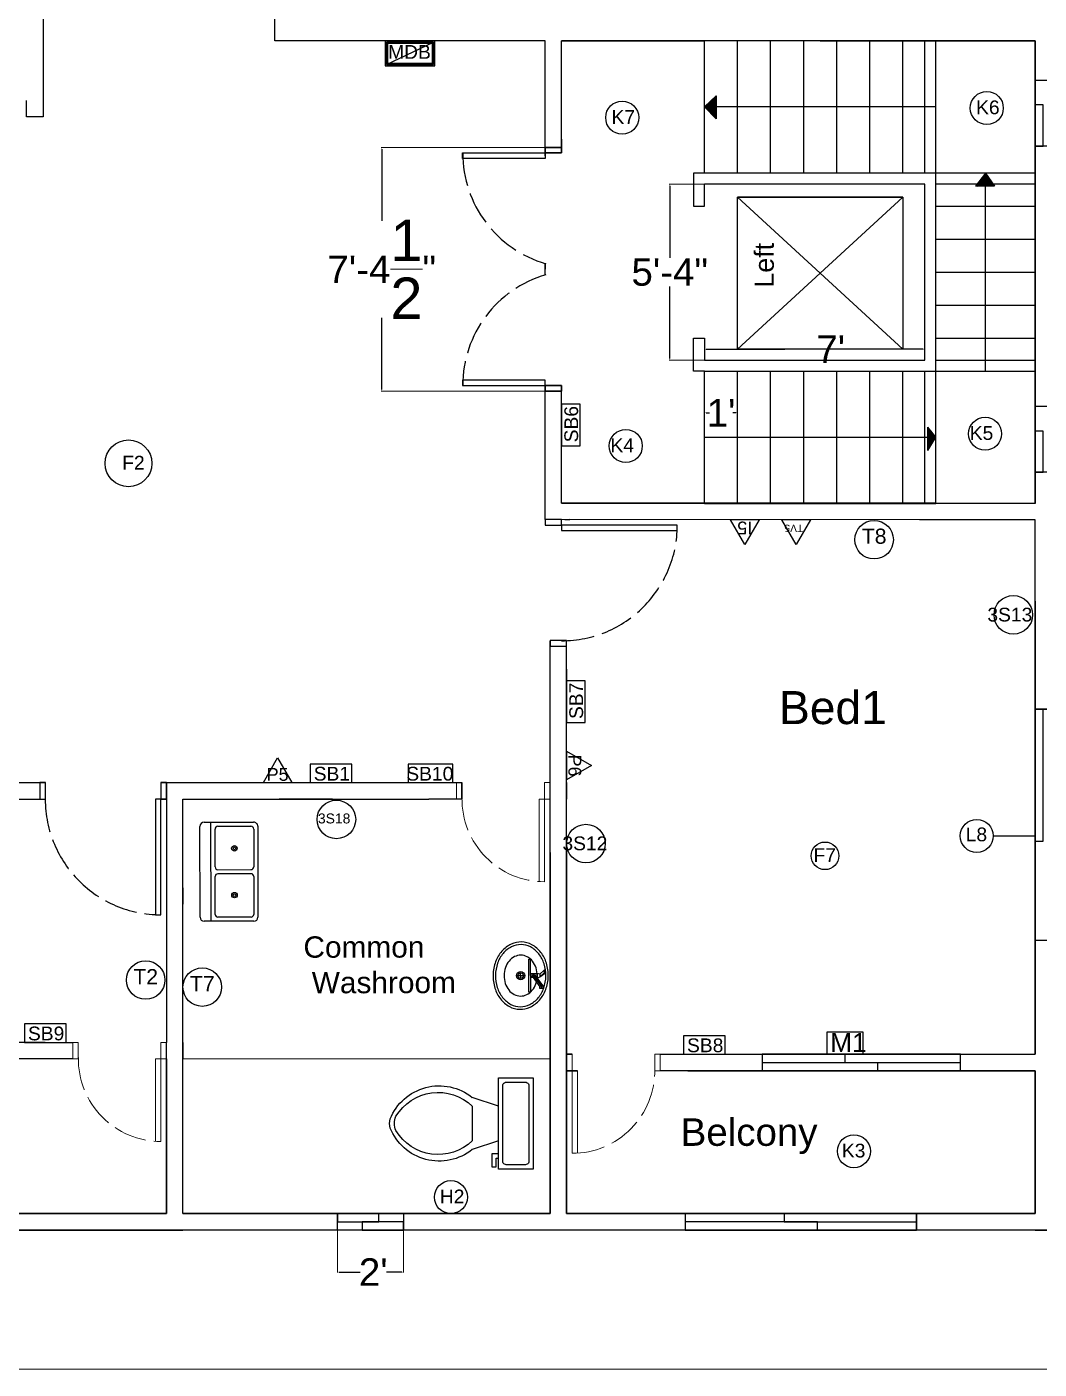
# Model space of a CAD drawing. Header units: inches. Extents: x 1396 to 31789, y 4626 to 27828.
# Drawn here: x 24435.6 to 24803.2, y 27038.4 to 27526 of the extents above; entities that cross this region are included whole.
import ezdxf
from ezdxf.enums import TextEntityAlignment as Align

# ---------------------------------------------------------------- set-up
doc = ezdxf.new("R2010")
doc.units = ezdxf.units.IN
doc.header["$MEASUREMENT"] = 0
doc.linetypes.add('ACAD_ISO02W100', pattern=[15, 12, -3])
doc.layers.add('bath', color=4, linetype='Continuous')
doc.layers.add('block cover', color=7, linetype='Continuous', lineweight=30)
doc.layers.add('text', color=6, linetype='Continuous', lineweight=9)
doc.styles.add('Arial', font='arial.ttf')
doc.styles.get("Standard").update_dxf_attribs({"font": 'arial.ttf'})
doc.dimstyles.new('civil layout', dxfattribs={"dimtxt": 10, "dimasz": 0.625, "dimexe": 0.18, "dimexo": 0.0625, "dimgap": 0.09, "dimtad": 0, "dimtih": 1, "dimtoh": 1, "dimdec": 1, "dimzin": 0, "dimdsep": 46, "dimlunit": 4, "dimtxsty": 'Standard', "dimcen": 0.09, "dimclrd": 256, "dimclre": 256, "dimclrt": 256, "dimadec": 0, "dimazin": 0, "dimtfac": 1.5, "dimtdec": 1, "dimtofl": 0, "dimtmove": 0, "dimatfit": 0, "dimfxl": 1, "dimtolj": 1, "dimtzin": 0, "dimlwe": -1, "dimarcsym": 0})
pattern_1 = [(135, (24816.12483, 27121.89342), (-0.088388348, -0.088388348), [])]

# ---------------------------------------------------------------- blocks, each defined once
blk = doc.blocks.new('*D148')
at = {"layer": 'Defpoints', "color": 0, "transparency": 16777216}
for p in [(24681.72, 27400.89), (24693.72, 27400.89), (24693.72, 27385.82)]:
    blk.add_point(p, dxfattribs=at)
at = {"layer": 'text', "transparency": 16777216}
for p, q in [((24681.72, 27400.83), (24681.72, 27385.64)), ((24693.72, 27400.83), (24693.72, 27385.64))]:
    blk.add_line(p, q, dxfattribs=at)
at = {"layer": 'text', "lineweight": -2, "transparency": 16777216}
for p, q in [((24682.34, 27385.82), (24683.5, 27385.82)), ((24693.09, 27385.82), (24691.94, 27385.82))]:
    blk.add_line(p, q, dxfattribs=at)
at = {"layer": 'text', "transparency": 16777216}
for points in [[(24682.34, 27385.93), (24682.34, 27385.72), (24681.72, 27385.82)], [(24693.09, 27385.93), (24693.09, 27385.72), (24693.72, 27385.82)]]:
    blk.add_solid(points, dxfattribs=at)
at = {"layer": 'text', "transparency": 16777216, "insert": (24687.72, 27385.82), "char_height": 10, "attachment_point": 5}
blk.add_mtext("\\A1;1'", dxfattribs=at)
blk = doc.blocks.new('*D149')
at = {"layer": 'Defpoints', "color": 0, "transparency": 16777216}
for p in [(24669.09, 27468.89), (24681.72, 27468.89), (24681.72, 27404.89)]:
    blk.add_point(p, dxfattribs=at)
at = {"layer": 'text', "transparency": 16777216}
for p, q in [((24681.65, 27468.89), (24668.91, 27468.89)), ((24681.65, 27404.89), (24668.91, 27404.89))]:
    blk.add_line(p, q, dxfattribs=at)
at = {"layer": 'text', "lineweight": -2, "transparency": 16777216}
for p, q in [((24669.09, 27468.27), (24669.09, 27442.07)), ((24669.09, 27405.52), (24669.09, 27431.72))]:
    blk.add_line(p, q, dxfattribs=at)
at = {"layer": 'text', "transparency": 16777216}
for points in [[(24668.98, 27468.27), (24669.19, 27468.27), (24669.09, 27468.89)], [(24668.98, 27405.52), (24669.19, 27405.52), (24669.09, 27404.89)]]:
    blk.add_solid(points, dxfattribs=at)
at = {"layer": 'text', "transparency": 16777216, "insert": (24669.09, 27436.89), "char_height": 10, "attachment_point": 5}
blk.add_mtext('\\A1;5\'-4"', dxfattribs=at)
blk = doc.blocks.new('*D150')
at = {"layer": 'Defpoints', "color": 0, "transparency": 16777216}
for p in [(24681.72, 27408.89), (24681.72, 27404.89), (24761.72, 27404.89)]:
    blk.add_point(p, dxfattribs=at)
at = {"layer": 'text', "transparency": 16777216}
for p, q in [((24681.72, 27404.95), (24681.72, 27409.07)), ((24761.72, 27404.95), (24761.72, 27409.07))]:
    blk.add_line(p, q, dxfattribs=at)
at = {"layer": 'text', "lineweight": -2, "transparency": 16777216}
for p, q in [((24682.34, 27408.89), (24710.91, 27408.89)), ((24761.09, 27408.89), (24732.52, 27408.89))]:
    blk.add_line(p, q, dxfattribs=at)
at = {"layer": 'text', "transparency": 16777216}
for points in [[(24682.34, 27408.99), (24682.34, 27408.79), (24681.72, 27408.89)], [(24761.09, 27408.99), (24761.09, 27408.79), (24761.72, 27408.89)]]:
    blk.add_solid(points, dxfattribs=at)
at = {"layer": 'text', "transparency": 16777216, "insert": (24721.72, 27408.89), "char_height": 10, "attachment_point": 5}
blk.add_mtext("\\A1;   7'", dxfattribs=at)
blk = doc.blocks.new('*D153')
at = {"layer": 'Defpoints', "color": 0, "transparency": 16777216}
for p in [(24548.42, 27088.89), (24572.42, 27088.89), (24572.42, 27073.66)]:
    blk.add_point(p, dxfattribs=at)
at = {"layer": 'text', "transparency": 16777216}
for p, q in [((24548.42, 27088.83), (24548.42, 27073.48)), ((24572.42, 27088.83), (24572.42, 27073.48))]:
    blk.add_line(p, q, dxfattribs=at)
at = {"layer": 'text', "lineweight": -2, "transparency": 16777216}
for p, q in [((24549.05, 27073.66), (24556.65, 27073.66)), ((24571.8, 27073.66), (24566.2, 27073.66))]:
    blk.add_line(p, q, dxfattribs=at)
at = {"layer": 'text', "transparency": 16777216}
for points in [[(24549.05, 27073.77), (24549.05, 27073.56), (24548.42, 27073.66)], [(24571.8, 27073.77), (24571.8, 27073.56), (24572.42, 27073.66)]]:
    blk.add_solid(points, dxfattribs=at)
at = {"layer": 'text', "transparency": 16777216, "insert": (24561.42, 27073.66), "char_height": 10, "attachment_point": 5}
blk.add_mtext("\\A1;2'", dxfattribs=at)
blk = doc.blocks.new('Toilet - top')
for p, q in [((9.5, -6), (9.5, -2)), ((-10, -8.5), (-8, -8.5)), ((-10, -9.5), (-10, -8.5)), ((-8, -8.5), (-8, -8)), ((-7, -8), (-7, -9.5)), ((-4, -8), (-6, -14)), ((4, -8), (6, -14)), ((-7, -9.5), (-10, -9.5)), ((4, -14), (-4, -14))]:
    blk.add_line(p, q)
blk.add_lwpolyline([(10.5, -8), (10.5, 0), (-10.5, 0), (-10.5, -8)], close=True)
for points in [[(-9.5, -2), (-9.5, -6)], [(8.5, -1), (-8.5, -1)], [(-8.5, -7), (8.5, -7)]]:
    blk.add_lwpolyline(points)
for centre, radius, start, end in [((-8.62, -1.88), 0.884, 81.8699, 188.1301), ((8.62, -1.88), 0.884, 351.8699, 98.1301), ((-8.62, -6.12), 0.884, 171.8699, 278.1301), ((8.62, -6.12), 0.884, 261.8699, 8.1301), ((3.52, -21.58), 12.17, 141.4691, 247.9714), ((4.2, -21.82), 11.33, 136.3677, 238.9468), ((-3.52, -21.58), 12.17, 292.0284, 38.5307), ((-4.2, -21.82), 11.33, 301.053, 43.6321), ((0, -27.88), 4, 245.7318, 294.2682), ((0, -29), 4, 254.8605, 285.1395)]:
    blk.add_arc(centre, radius, start, end)
blk = doc.blocks.new('Sink-double - 36 in top')
for p, q in [((-18, -4), (18, -4)), ((-0.75, -18.5), (-0.75, -6.5)), ((0.75, -6.5), (0.75, -18.5))]:
    blk.add_line(p, q)
for points in [[(-16.5, 0), (16.5, 0)], [(-18, -19.5), (-18, -1.5)], [(18, -1.5), (18, -19.5)], [(-16.5, -18.5), (-16.5, -6.5)], [(-15.5, -5.5), (-1.75, -5.5)], [(1.75, -5.5), (15.5, -5.5)], [(16.5, -6.5), (16.5, -18.5)], [(-1.75, -19.5), (-15.5, -19.5)], [(15.5, -19.5), (1.75, -19.5)], [(16.5, -21), (-16.5, -21)]]:
    blk.add_lwpolyline(points)
for centre, radius in [((-8.5, -12.5), 1), ((-8.5, -12.5), 0.5), ((8.5, -12.5), 1), ((8.5, -12.5), 0.5)]:
    blk.add_circle(centre, radius)
for centre, radius, start, end in [((-16.5, -1.5), 1.5, 90, 180), ((16.5, -1.5), 1.5, 0, 90), ((-15.5, -6.5), 1, 90, 180), ((-1.75, -6.5), 1, 0, 90), ((1.75, -6.5), 1, 90, 180), ((15.5, -6.5), 1, 0, 90), ((-16.5, -19.5), 1.5, 180, 270), ((-15.5, -18.5), 1, 180, 270), ((-1.75, -18.5), 1, 270, 0), ((1.75, -18.5), 1, 180, 270), ((15.5, -18.5), 1, 270, 0), ((16.5, -19.5), 1.5, 270, 0)]:
    blk.add_arc(centre, radius, start, end)
blk = doc.blocks.new('*D162')
at = {"layer": 'Defpoints', "color": 0, "transparency": 16777216}
for p in [(24626.83, 27482.18), (24564.52, 27393.69), (24626.83, 27393.69)]:
    blk.add_point(p, dxfattribs=at)
at = {"layer": 'text', "transparency": 16777216}
for p, q in [((24626.77, 27482.18), (24564.34, 27482.18)), ((24626.77, 27393.69), (24564.34, 27393.69))]:
    blk.add_line(p, q, dxfattribs=at)
at = {"layer": 'text', "lineweight": -2, "transparency": 16777216}
for p, q in [((24564.52, 27481.56), (24564.52, 27455.59)), ((24564.52, 27394.31), (24564.52, 27420.28))]:
    blk.add_line(p, q, dxfattribs=at)
at = {"layer": 'text', "transparency": 16777216}
for points in [[(24564.41, 27481.56), (24564.62, 27481.56), (24564.52, 27482.18)], [(24564.41, 27394.31), (24564.62, 27394.31), (24564.52, 27393.69)]]:
    blk.add_solid(points, dxfattribs=at)
at = {"layer": 'text', "transparency": 16777216, "insert": (24564.52, 27437.93), "char_height": 10, "attachment_point": 5}
blk.add_mtext('\\A1;7\'-4{\\H1.5x;\\S1/2;}"', dxfattribs=at)
blk = doc.blocks.new('Sink - Oval top')
for p, q in [((-1, 0), (1, 0)), ((0, 1), (0, -1))]:
    blk.add_line(p, q)
at = {"linetype": 'Continuous'}
for points in [[(-12.23, 0.39, 0.117634), (-11.46, -3.36, 0.104469), (-8.88, -6.8, 0.090016), (-5.08, -9.07, 0.08192), (-0.32, -10.02, 0.08192), (4.49, -9.38, 0.090016), (8.42, -7.36, 0.104469), (11.22, -4.09, 0.117634), (12.23, -0.39, 0.117634), (11.46, 3.36, 0.104469), (8.88, 6.8, 0.090016), (5.08, 9.07, 0.08192), (0.32, 10.02, 0.08192), (-4.49, 9.38, 0.090016), (-8.42, 7.36, 0.104469), (-11.22, 4.09, 0.117634)], [(-11.29, 0.16, 0.118622), (-10.52, -3.25, 0.104678), (-8.07, -6.36, 0.089562), (-4.54, -8.37, 0.081185), (-0.13, -9.15, 0.081185), (4.3, -8.49, 0.089562), (7.89, -6.58, 0.104678), (10.42, -3.55, 0.118622), (11.29, -0.16, 0.118622), (10.52, 3.25, 0.104678), (8.07, 6.36, 0.089562), (4.54, 8.37, 0.081185), (0.13, 9.15, 0.081185), (-4.3, 8.49, 0.089562), (-7.89, 6.58, 0.104678), (-10.42, 3.55, 0.118622)], [(-7.42, 0.08, 0.118283), (-6.91, -2.17, 0.104607), (-5.29, -4.21, 0.089718), (-2.97, -5.53, 0.081436), (-0.07, -6.04, 0.081436), (2.84, -5.59, 0.089718), (5.2, -4.33, 0.104607), (6.86, -2.32, 0.118283), (7.42, -0.08, 0.118283), (6.91, 2.17, 0.104607), (5.29, 4.21, 0.089718), (2.97, 5.53, 0.081436), (0.07, 6.04, 0.081436), (-2.84, 5.59, 0.089718), (-5.2, 4.33, 0.104607), (-6.86, 2.32, 0.118283)]]:
    blk.add_lwpolyline(points, format="xyb", close=True, dxfattribs=at)
for radius in [1.5, 1]:
    blk.add_circle((0, 0), radius)
blk = doc.blocks.new('Faucet - single handle front')
for p, q in [((-2, 6), (-2, 5.5)), ((-1, 6), (-2, 6)), ((-0.5, 4), (-2, 5.5)), ((-2, 5.5), (-1, 5.5)), ((-1, 5.5), (-1, 6)), ((0.5, 4), (-1, 6)), ((-1, 5.5), (0.5, 4)), ((-0.25, 2), (3.75, 5)), ((3.75, 4.5), (3.75, 5)), ((3.75, 5), (4.75, 5)), ((4.75, 5), (4.75, 4.5)), ((-0.75, 3), (0.75, 3)), ((-0.75, 0.5), (-0.75, 3)), ((-0.75, 1), (0.75, 1)), ((-0.5, 4), (0.5, 4)), ((3.75, 4.5), (-0.25, 1.5)), ((-0.25, 1.5), (-0.25, 2)), ((0.75, 1.5), (-0.25, 1.5)), ((0.75, 1.5), (4.08742, 4.003)), ((0.75, 3), (0.75, 2.7386)), ((0.75, 1.5), (0.75, 0.5)), ((3.75, 4), (3.75, 4.5)), ((4.75, 4.5), (3.75, 4.5)), ((4.75, 4), (3.75, 4)), ((4.75, 4.5), (4.75, 4))]:
    blk.add_line(p, q)
blk.add_lwpolyline([(-6, 0), (-6, 0.5), (6, 0.5), (6, 0)], close=True)
for centre, start, end in [((1.25426, 3.0302), 151.0646, 180.8629), ((-1.25426, 3.0302), 359.1371, 28.93536)]:
    blk.add_arc(centre, 2.00448, start, end)

msp = doc.modelspace()

# ---------------------------------------------------------------- hatches: boundary and pattern name
h = msp.add_hatch()
h.set_pattern_fill('ANSI31', color=256, angle=90)
h.set_pattern_definition(pattern_1)
h.paths.add_polyline_path([(24681.72, 27496.89), (24685.88, 27492.57), (24685.88, 27496.89)])
h.paths.add_polyline_path([(24681.72, 27496.89), (24685.88, 27496.89), (24685.88, 27500.95)])
h = msp.add_hatch()
h.set_pattern_fill('ANSI31', color=256, angle=90)
h.set_pattern_definition(pattern_1)
h.paths.add_polyline_path([(24780.1, 27468.1), (24783.72, 27468.1), (24783.72, 27472.89)])
h.paths.add_polyline_path([(24783.72, 27472.89), (24783.72, 27468.1), (24786.99, 27468.1)])
h = msp.add_hatch()
h.set_pattern_fill('ANSI31', color=256, angle=90)
h.set_pattern_definition(pattern_1)
h.paths.add_polyline_path([(24762.81, 27380.63), (24762.81, 27376.9), (24765.72, 27376.9)])
h.paths.add_polyline_path([(24762.81, 27376.9), (24762.81, 27372.06), (24765.72, 27376.9)])

# ---------------------------------------------------------------- linework, layer by layer
for p, q in [((24623.83, 27479.18), (24623.83, 27520.89)), ((24629.82, 27480.18), (24629.82, 27520.89)), ((24629.82, 27520.89), (24681.72, 27520.89)), ((24681.72, 27472.89), (24681.72, 27520.89)), ((24801.72, 27520.89), (24681.72, 27520.89)), ((24693.72, 27472.89), (24693.72, 27520.89)), ((24705.72, 27472.89), (24705.72, 27520.89)), ((24717.72, 27472.89), (24717.72, 27520.89)), ((24729.72, 27472.89), (24729.72, 27520.89)), ((24741.72, 27472.89), (24741.72, 27520.89)), ((24753.72, 27472.89), (24753.72, 27520.89)), ((24761.72, 27472.89), (24761.72, 27520.89)), ((24765.72, 27352.89), (24765.72, 27520.89)), ((24801.72, 27352.89), (24801.72, 27520.89)), ((24681.72, 27496.89), (24685.88, 27500.95)), ((24765.72, 27496.89), (24681.72, 27496.89)), ((24681.72, 27496.89), (24685.88, 27492.57)), ((24685.88, 27500.95), (24685.88, 27492.57)), ((24681.72, 27472.89), (24677.72, 27472.89)), ((24677.72, 27472.89), (24677.72, 27460.89)), ((24801.72, 27472.89), (24681.72, 27472.89)), ((24783.72, 27472.89), (24780.1, 27468.1)), ((24783.72, 27400.89), (24783.72, 27472.89)), ((24783.72, 27472.89), (24786.99, 27468.1)), ((24801.72, 27400.89), (24801.72, 27472.89)), ((24761.72, 27468.89), (24681.72, 27468.89)), ((24681.72, 27460.89), (24681.72, 27468.89)), ((24761.72, 27404.89), (24761.72, 27468.89)), ((24801.72, 27468.89), (24765.72, 27468.89)), ((24786.99, 27468.1), (24780.1, 27468.1)), ((24693.72, 27408.89), (24753.72, 27464.17)), ((24753.72, 27464.17), (24693.72, 27464.17)), ((24693.72, 27464.17), (24753.72, 27408.89)), ((24677.72, 27460.89), (24681.72, 27460.89)), ((24765.72, 27460.89), (24801.72, 27460.89)), ((24765.72, 27448.89), (24801.72, 27448.89)), ((24623.83, 27435.87), (24623.83, 27440)), ((24765.72, 27436.89), (24801.72, 27436.89)), ((24765.72, 27424.89), (24801.72, 27424.89)), ((24677.72, 27400.89), (24677.72, 27412.89)), ((24677.72, 27412.89), (24681.72, 27412.89)), ((24681.72, 27412.89), (24681.72, 27404.89)), ((24765.72, 27412.89), (24801.72, 27412.89)), ((24681.72, 27404.89), (24761.72, 27404.89)), ((24765.72, 27404.89), (24801.72, 27404.89)), ((24681.72, 27400.89), (24677.72, 27400.89)), ((24681.72, 27352.89), (24681.72, 27400.89)), ((24681.72, 27400.89), (24801.72, 27400.89)), ((24681.72, 27352.91), (24681.72, 27400.89)), ((24693.72, 27352.89), (24693.72, 27400.89)), ((24693.72, 27352.91), (24693.72, 27400.89)), ((24705.72, 27352.89), (24705.72, 27400.89)), ((24705.72, 27352.91), (24705.72, 27400.89)), ((24717.72, 27352.89), (24717.72, 27400.89)), ((24717.72, 27352.91), (24717.72, 27400.89)), ((24729.72, 27352.89), (24729.72, 27400.89)), ((24729.72, 27352.91), (24729.72, 27400.89)), ((24741.72, 27352.89), (24741.72, 27400.89)), ((24741.72, 27352.91), (24741.72, 27400.89)), ((24753.72, 27352.89), (24753.72, 27400.89)), ((24753.72, 27352.91), (24753.72, 27400.89)), ((24761.72, 27352.89), (24761.72, 27400.89)), ((24765.72, 27352.91), (24765.72, 27400.89)), ((24623.83, 27352.98), (24623.83, 27394.69)), ((24629.82, 27352.98), (24629.82, 27394.69)), ((24765.72, 27376.9), (24762.81, 27380.63)), ((24762.81, 27372.06), (24762.81, 27380.63)), ((24681.72, 27376.9), (24765.72, 27376.9)), ((24762.81, 27372.06), (24765.72, 27376.9)), ((24681.72, 27352.89), (24765.72, 27352.89)), ((24799.91, 27352.98), (24801.72, 27352.98)), ((24801.72, 27346.89), (24759.83, 27346.91)), ((24801.72, 27317.32), (24801.72, 27346.89)), ((24625.64, 27273.32), (24625.64, 27302.99)), ((24631.64, 27273.32), (24631.63, 27300.98)), ((24631.64, 27292.71), (24631.64, 27273.32)), ((24546.68, 27245.44), (24527.29, 27245.44)), ((24786.55, 27232.07), (24801.55, 27232.07))]:
    msp.add_line(p, q)
at = {"color": 7}
for p, q in [((24566.2, 27512.36), (24583.34, 27520.42)), ((24631.03, 27346.98), (24632.83, 27346.98)), ((24150.27, 27251.44), (24442.33, 27251.44)), ((24486.33, 27251.44), (24581.64, 27251.44)), ((24150.27, 27245.44), (24442.33, 27245.44)), ((24486.33, 27245.44), (24486.33, 27207.28)), ((24492.33, 27245.44), (24581.64, 27245.44))]:
    msp.add_line(p, q, dxfattribs=at)
at = {"color": 0}
for p, q in [((24696.33, 27337.97), (24691.14, 27346.94)), ((24701.51, 27346.94), (24691.14, 27346.94)), ((24701.51, 27346.94), (24696.33, 27337.97)), ((24715.02, 27337.97), (24709.83, 27346.94)), ((24720.2, 27346.94), (24709.83, 27346.94)), ((24720.2, 27346.94), (24715.02, 27337.97)), ((24631.64, 27262.83), (24631.64, 27252.46)), ((24631.64, 27262.83), (24640.62, 27257.64)), ((24521.52, 27251.44), (24526.7, 27260.42)), ((24526.7, 27260.42), (24531.88, 27251.44)), ((24640.62, 27257.64), (24631.64, 27252.46)), ((24521.52, 27251.44), (24531.88, 27251.44))]:
    msp.add_line(p, q, dxfattribs=at)
at = {"color": 143, "true_color": 0x7aafdf}
for p, q in [((24732.68, 27152.79), (24732.68, 27149.79)), ((24702.68, 27149.79), (24774.68, 27149.79)), ((24744.68, 27146.76), (24744.68, 27149.79))]:
    msp.add_line(p, q, dxfattribs=at)
for points in [[(24807.72, 27088.89), (23955.72, 27088.89), (23955.72, 27700.89), (24807.72, 27700.89), (24807.72, 27369.32)], [(24441.57, 27580.89), (24441.57, 27493.26)], [(24623.83, 27520.89), (24525.72, 27520.89), (24525.72, 27528.89)], [(24623.83, 27520.89), (24623.82, 27520.89)], [(24729.72, 27520.89), (24629.82, 27520.89)], [(24723.72, 27520.89), (24801.72, 27520.89)], [(24801.72, 27520.89), (24801.72, 27369.32)], [(24801.72, 27369.32), (24801.72, 27520.89)], [(24801.72, 27520.89), (24801.72, 27369.32)], [(24441.57, 27499.26), (24441.57, 27493.26), (24435.57, 27493.26), (24435.57, 27499.26)], [(24623.83, 27482.18), (24623.83, 27485.18)], [(24629.82, 27485.18), (24629.83, 27485.18), (24629.83, 27482.18)], [(24623.83, 27346.98), (24623.83, 27352.98)], [(24623.83, 27346.98), (24623.83, 27352.98)], [(24623.83, 27352.98), (24623.83, 27352.98)], [(24623.83, 27346.98), (24623.83, 27346.98), (24623.83, 27352.98), (24623.83, 27352.98)], [(24629.82, 27352.98), (24799.91, 27352.98)], [(24629.82, 27352.98), (24629.83, 27352.98)], [(24765.72, 27352.91), (24629.82, 27352.98)], [(24629.82, 27352.98), (24629.83, 27352.98), (24629.83, 27352.98)], [(24759.83, 27352.91), (24765.72, 27352.91)], [(24759.83, 27346.91), (24632.83, 27346.98)], [(24801.72, 27317.32), (24801.72, 27152.79)], [(24801.72, 27152.79), (24801.72, 27317.32)], [(24625.64, 27146.79), (24625.64, 27273.32)], [(24633.64, 27152.79), (24631.64, 27152.79), (24631.64, 27273.32)], [(24484.33, 27251.44), (24486.33, 27251.44), (24486.33, 27245.44), (24482.33, 27245.44)], [(24486.33, 27245.44), (24486.33, 27251.44), (24492.33, 27251.44)], [(24587.64, 27251.44), (24593.64, 27251.44), (24593.64, 27245.44), (24587.64, 27245.44)], [(24593.64, 27245.44), (24593.64, 27251.44)], [(24625.64, 27245.44), (24625.64, 27251.44)], [(24631.64, 27251.44), (24631.64, 27245.44)], [(24625.64, 27226.11), (24625.64, 27094.89), (24492.33, 27094.89), (24492.33, 27245.44)], [(24587.64, 27245.44), (24581.64, 27245.44)], [(24631.64, 27232.11), (24631.64, 27094.89)], [(24631.64, 27232.11), (24631.64, 27226.11)], [(24492.33, 27213.28), (24492.33, 27226.11)], [(24492.33, 27213.28), (24492.33, 27207.28)], [(24486.33, 27207.28), (24486.33, 27157.09)], [(24442.33, 27157.09), (24188.3, 27157.09)], [(24442.33, 27157.09), (24448.33, 27157.09)], [(24448.33, 27157.09), (24452.33, 27157.09)], [(24486.33, 27151.09), (24486.33, 27157.09)], [(24492.33, 27094.89), (24492.33, 27157.09)], [(24492.33, 27157.09), (24492.33, 27151.09)], [(24492.33, 27157.09), (24492.33, 27151.09)], [(24486.33, 27151.09), (24486.33, 27094.89), (24150.22, 27094.89)], [(24150.22, 27094.89), (24486.33, 27094.89), (24486.33, 27151.09)], [(24442.33, 27151.09), (24150.22, 27151.09)], [(24448.33, 27151.09), (24442.33, 27151.09)], [(24452.33, 27151.09), (24448.33, 27151.09)], [(24625.64, 27094.89), (24625.64, 27152.79)], [(24625.64, 27146.79), (24625.64, 27152.79)], [(24625.64, 27146.79), (24625.64, 27152.79)], [(24625.64, 27146.79), (24625.64, 27152.79)], [(24635.64, 27146.79), (24631.64, 27146.79), (24631.64, 27152.79), (24633.64, 27152.79)], [(24631.64, 27152.79), (24631.64, 27146.79)], [(24665.64, 27152.79), (24669.64, 27152.79)], [(24669.64, 27152.79), (24675.64, 27152.79)], [(24675.64, 27152.79), (24801.72, 27152.79)], [(24675.64, 27152.79), (24681.64, 27152.79)], [(24795.72, 27152.79), (24801.72, 27152.79)], [(24801.72, 27146.79), (24801.72, 27094.89), (24631.64, 27094.89)], [(24631.64, 27094.89), (24801.72, 27094.89), (24801.72, 27146.79)], [(24801.5, 27094.89), (24631.64, 27094.89), (24631.64, 27146.79), (24635.64, 27146.79)], [(24669.64, 27146.79), (24665.64, 27146.79)], [(24675.64, 27146.79), (24669.64, 27146.79)], [(24675.64, 27146.79), (24801.5, 27146.79)], [(24801.72, 27146.79), (24675.64, 27146.79)], [(24681.64, 27146.79), (24675.64, 27146.79)], [(24801.72, 27146.79), (24795.72, 27146.79)], [(24486.33, 27094.89), (24471.75, 27094.89)], [(24471.75, 27094.89), (24486.33, 27094.89)], [(24625.64, 27094.89), (24492.33, 27094.89)], [(24492.33, 27094.89), (24625.64, 27094.89)], [(24625.64, 27094.89), (24492.33, 27094.89)], [(24541.61, 27094.89), (24625.64, 27094.89)], [(24801.72, 27088.89), (24807.72, 27088.89), (24807.72, 27094.89)], [(24144.22, 27088.89), (24492.33, 27088.89)], [(24631.64, 27088.89), (24486.33, 27088.89)], [(24492.33, 27088.89), (24486.33, 27088.89)], [(24631.64, 27088.89), (24625.64, 27088.89)]]:
    msp.add_lwpolyline(points)
for points in [[(24565.77, 27511.89), (24583.77, 27511.89), (24583.77, 27520.89), (24565.77, 27520.89)], [(24566.65, 27512.84), (24582.97, 27512.84), (24582.97, 27519.95), (24566.65, 27519.95)], [(24693.72, 27408.89), (24693.72, 27464.17), (24753.72, 27464.17), (24753.72, 27408.89)], [(24636.56, 27373.83), (24636.56, 27388.89), (24629.82, 27388.89), (24629.82, 27373.83)], [(24638.37, 27273.32), (24638.37, 27288.38), (24631.64, 27288.38), (24631.64, 27273.32)], [(24538.56, 27251.44), (24553.62, 27251.44), (24553.62, 27258.18), (24538.56, 27258.18)], [(24574.11, 27251.44), (24590.3, 27251.44), (24590.3, 27258.18), (24574.11, 27258.18)], [(24434.8, 27157.09), (24449.86, 27157.09), (24449.86, 27163.82), (24434.8, 27163.82)], [(24739.15, 27152.79), (24726.21, 27152.79), (24726.21, 27160.96), (24739.15, 27160.96)], [(24674.11, 27152.79), (24689.16, 27152.79), (24689.16, 27159.52), (24674.11, 27159.52)]]:
    msp.add_lwpolyline(points, close=True)
at = {"color": 4}
msp.add_lwpolyline([(24566.2, 27512.36), (24583.34, 27512.36), (24583.34, 27520.42), (24566.2, 27520.42)], close=True, dxfattribs=at)
at = {"color": 146, "true_color": 0x105689}
for points in [[(24801.72, 27506.68), (24807.72, 27506.68), (24807.72, 27482.68), (24801.72, 27482.68)], [(24801.72, 27388.18), (24807.72, 27388.18), (24807.72, 27364.18), (24801.72, 27364.18)], [(24572.42, 27094.89), (24572.42, 27088.89), (24548.42, 27088.89), (24548.42, 27094.89)]]:
    msp.add_lwpolyline(points, close=True, dxfattribs=at)
at = {"color": 165, "true_color": 0x5e67af}
for points in [[(24804.72, 27497.68), (24801.72, 27497.68), (24801.72, 27482.68), (24804.72, 27482.68)], [(24804.72, 27379.18), (24801.72, 27379.18), (24801.72, 27364.18), (24804.72, 27364.18)], [(24563.42, 27091.89), (24563.42, 27094.89), (24548.42, 27094.89), (24548.42, 27091.89)], [(24572.42, 27088.89), (24572.42, 27091.89), (24557.42, 27091.89), (24557.42, 27088.89)]]:
    msp.add_lwpolyline(points, close=True, dxfattribs=at)
at = {"color": 240, "true_color": 0xed1f24}
for points in [[(24629.83, 27480.18), (24629.83, 27482.18), (24623.83, 27482.18), (24623.83, 27478.18)], [(24623.83, 27478.18), (24593.83, 27478.18), (24593.83, 27480.18), (24629.83, 27480.18)], [(24623.83, 27440), (24623.83, 27437.93), (24623.83, 27437.93)], [(24624.06, 27439.93), (24623.83, 27439.93), (24623.83, 27437.93), (24623.83, 27437.93)], [(24623.83, 27435.86), (24623.83, 27437.93), (24623.83, 27437.93)], [(24624.06, 27435.93), (24623.83, 27435.93), (24623.83, 27437.93), (24623.83, 27437.93)], [(24623.83, 27397.69), (24593.83, 27397.69), (24593.83, 27395.69), (24629.83, 27395.69)], [(24629.83, 27395.69), (24629.83, 27393.69), (24623.83, 27393.69), (24623.83, 27397.69)]]:
    msp.add_lwpolyline(points, dxfattribs=at)
for points in [[(24629.83, 27482.18), (24629.83, 27480.18), (24623.83, 27480.18), (24623.83, 27482.18)], [(24629.83, 27393.69), (24629.83, 27395.69), (24623.83, 27395.69), (24623.83, 27393.69)]]:
    msp.add_lwpolyline(points, close=True, dxfattribs=at)
at = {"color": 1}
for points in [[(24629.83, 27344.99), (24629.83, 27346.99), (24623.83, 27346.99), (24623.83, 27344.99)], [(24671.83, 27342.99), (24671.83, 27344.99), (24629.83, 27344.99), (24629.83, 27342.99)], [(24631.63, 27301.03), (24631.63, 27303.03), (24625.63, 27303.03), (24625.63, 27301.03)], [(24440.37, 27245.44), (24442.37, 27245.44), (24442.37, 27251.44), (24440.37, 27251.44)], [(24484.33, 27245.44), (24486.33, 27245.44), (24486.33, 27251.44), (24484.33, 27251.44)], [(24482.33, 27203.44), (24484.33, 27203.44), (24484.33, 27245.44), (24482.33, 27245.44)]]:
    msp.add_lwpolyline(points, close=True, dxfattribs=at)
for points in [[(24625.03, 27344.99), (24625.03, 27344.98)], [(24625.63, 27303.03), (24625.63, 27301.03), (24631.63, 27301.03), (24631.63, 27303.03)]]:
    msp.add_lwpolyline(points, dxfattribs=at)
at = {"color": 143, "true_color": 0x7aafdf}
for points in [[(24807.72, 27194.18), (24807.72, 27278.18), (24801.72, 27278.18), (24801.72, 27194.18)], [(24804.72, 27230.18), (24804.72, 27278.18), (24801.72, 27278.18), (24801.72, 27230.18)], [(24702.68, 27146.79), (24774.68, 27146.79), (24774.68, 27152.79), (24702.68, 27152.79)], [(24674.68, 27088.89), (24758.68, 27088.89), (24758.68, 27094.89), (24674.68, 27094.89)], [(24674.68, 27088.89), (24722.68, 27088.89), (24722.68, 27091.89), (24674.68, 27091.89)], [(24710.68, 27091.89), (24758.68, 27091.89), (24758.68, 27094.89), (24710.68, 27094.89)]]:
    msp.add_lwpolyline(points, close=True, dxfattribs=at)
for points in [[(24801.72, 27278.18), (24807.72, 27278.18)], [(24758.68, 27094.89), (24758.68, 27088.89)], [(24758.68, 27091.89), (24758.68, 27088.89)]]:
    msp.add_lwpolyline(points, dxfattribs=at)
for centre, radius in [((24784.21, 27496.51), 6), ((24651.82, 27493.01), 6), ((24783.59, 27378.2), 6), ((24653.12, 27373.74), 6), ((24472.53, 27367.43), 8.5), ((24743.29, 27339.69), 7), ((24793.83, 27312.4), 7), ((24548.05, 27238.08), 7), ((24780.55, 27232.07), 6), ((24638.64, 27229.31), 7), ((24725.44, 27224.86), 5.02), ((24478.78, 27179.74), 7), ((24499.33, 27177.17), 7), ((24735.97, 27117.54), 6), ((24589.62, 27100.89), 6)]:
    msp.add_circle(centre, radius)
at = {"color": 240, "linetype": 'ACAD_ISO02W100', "true_color": 0xed1f24}
for centre, start, end in [((24635.83, 27480.18), 180, 253.7047), ((24635.83, 27395.69), 106.2953, 180)]:
    msp.add_arc(centre, 41.93, start, end, dxfattribs=at)
at = {"color": 1, "linetype": 'ACAD_ISO02W100'}
for centre, start, end in [((24629.83, 27344.99), 270, 0), ((24484.33, 27245.44), 180, 270)]:
    msp.add_arc(centre, 42, start, end, dxfattribs=at)
at = {"layer": 'block cover'}
msp.add_lwpolyline([(24801.72, 27352.89), (24801.72, 27520.89)], dxfattribs=at)
at = {"layer": 'text', "color": 7}
for p, q in [((24629.83, 27346.99), (24631.93, 27346.98)), ((24492.33, 27151.09), (24625.64, 27151.09))]:
    msp.add_line(p, q, dxfattribs=at)
at = {"layer": 'text', "color": 1}
for p, q in [((24621.64, 27245.44), (24621.64, 27215.44)), ((24623.64, 27245.44), (24623.64, 27215.44)), ((24482.33, 27151.09), (24482.33, 27121.08)), ((24484.33, 27151.09), (24484.33, 27121.08)), ((24633.64, 27146.79), (24633.64, 27116.79)), ((24635.64, 27146.79), (24635.64, 27116.79))]:
    msp.add_line(p, q, dxfattribs=at)
at = {"layer": 'text', "color": 0}
msp.add_lwpolyline([(23862.72, 27822.5), (24989.28, 27822.5), (24989.28, 27038.39), (23862.72, 27038.39)], close=True, dxfattribs=at)
at = {"layer": 'text', "color": 1}
for points in [[(24593.64, 27245.44), (24591.64, 27245.44), (24591.64, 27251.44), (24593.64, 27251.44)], [(24623.64, 27251.44), (24625.64, 27251.44), (24625.64, 27245.44), (24621.64, 27245.44)], [(24454.33, 27151.09), (24452.33, 27151.09), (24452.33, 27157.09), (24454.33, 27157.09)], [(24484.33, 27157.09), (24486.33, 27157.09), (24486.33, 27151.09), (24482.33, 27151.09)], [(24633.64, 27152.79), (24631.64, 27152.79), (24631.64, 27146.79), (24635.64, 27146.79)], [(24663.64, 27146.79), (24665.64, 27146.79), (24665.64, 27152.79), (24663.64, 27152.79)]]:
    msp.add_lwpolyline(points, dxfattribs=at)
for points in [[(24591.64, 27245.44), (24591.64, 27251.44), (24593.64, 27251.44), (24593.64, 27245.44)], [(24623.64, 27245.44), (24623.64, 27251.44), (24625.64, 27251.44), (24625.64, 27245.44)], [(24452.33, 27151.09), (24452.33, 27157.09), (24454.33, 27157.09), (24454.33, 27151.09)], [(24484.33, 27151.09), (24484.33, 27157.09), (24486.33, 27157.09), (24486.33, 27151.09)], [(24633.64, 27146.79), (24633.64, 27152.79), (24631.64, 27152.79), (24631.64, 27146.79)], [(24665.64, 27146.79), (24665.64, 27152.79), (24663.64, 27152.79), (24663.64, 27146.79)]]:
    msp.add_lwpolyline(points, close=True, dxfattribs=at)
at = {"layer": 'text', "color": 1, "linetype": 'ACAD_ISO02W100'}
for centre, start, end in [((24623.64, 27245.44), 179.0452, 270), ((24484.33, 27151.09), 179.0452, 270), ((24633.64, 27146.79), 270, 0.9548)]:
    msp.add_arc(centre, 30, start, end, dxfattribs=at)

# ---------------------------------------------------------------- block references
at = {"layer": 'bath', "color": 0, "rotation": 90.07442240366017}
msp.add_blockref('Sink-double - 36 in top', (24498.52, 27219.07), dxfattribs=at)
at = {"layer": 'bath'}
for name, p, rotation in [('Sink - Oval top', (24614.95, 27181.34), 90.14884480726107), ('Faucet - single handle front', (24617.95, 27181.35), 270.1488448072608)]:
    msp.add_blockref(name, p, dxfattribs=dict(at, rotation=rotation))
at = {"layer": 'bath', "xscale": -1.58112565150312, "yscale": 1.58112565150312, "zscale": 1.58112565150312, "rotation": 270}
msp.add_blockref('Toilet - top', (24619.52, 27127.64), dxfattribs=at)

# ---------------------------------------------------------------- texts
for s, p in [('K6', (24780.31, 27494.25)), ('K7', (24647.92, 27490.75)), ('K5', (24778.03, 27375.95)), ('K4', (24647.55, 27371.48)), ('F2', (24470.27, 27365.17)), ('SB1', (24539.8, 27252.19)), ('SB10', (24573.42, 27252.19)), ('L8', (24776.56, 27230.14)), ('F7', (24721.28, 27222.6)), ('SB9', (24436.04, 27157.83)), ('SB8', (24675.35, 27153.53)), ('K3', (24731.59, 27115.28)), ('H2', (24585.6, 27098.63))]:
    msp.add_text(s, height=5).set_placement(p)
for s, p in [('SB6', (24635.81, 27375.07)), ('SB7', (24637.62, 27274.56))]:
    msp.add_text(s, height=5, rotation=90).set_placement(p)
at = {"color": 0, "style": 'Arial'}
for s, rotation, p in [('I5', 180, (24696.33, 27343.95)), ('P6', 270, (24634.63, 27257.64))]:
    msp.add_text(s, height=4.666, rotation=rotation, dxfattribs=at).set_placement(p, align=Align.MIDDLE_CENTER)
msp.add_text('P5', height=4.666, dxfattribs=at).set_placement((24526.7, 27254.44), align=Align.MIDDLE_CENTER)
at = {"color": 7, "insert": (24566.82, 27519.38), "char_height": 5, "attachment_point": 1}
msp.add_mtext_dynamic_manual_height_columns('MDB', width=10.5, gutter_width=1, heights=[0], dxfattribs=at)
at = {"attachment_point": 6}
for s, insert, char_height, width in [('T8', (24747.79, 27340.93), 5.5, 10), ('3S13', (24800.73, 27312.45), 5, 10), ('3S18', (24553.12, 27238.41), 3.614, 7.2287), ('3S12', (24646.43, 27229.36), 5, 10), ('T2', (24483.28, 27180.98), 5.5, 10), ('T7', (24503.83, 27178.41), 5.5, 10)]:
    msp.add_mtext(s, dxfattribs=dict(at, insert=insert, char_height=char_height, width=width))
at = {"insert": (24727.35, 27160.45), "char_height": 6.811, "attachment_point": 1}
msp.add_mtext_dynamic_manual_height_columns('{\\C1;M1}', width=32.0118, gutter_width=1.36, heights=[0], dxfattribs=at)
at = {"layer": 'bath', "color": 4, "linetype": 'ACAD_ISO02W100', "insert": (24717.61, 27342.45), "char_height": 2.7, "attachment_point": 1, "rotation": 180}
msp.add_mtext_dynamic_manual_height_columns('{\\C31;\\c6737150;TV5}', width=7.776, gutter_width=0.9, heights=[0], dxfattribs=at)
at = {"layer": 'text', "insert": (24699.87, 27431.25), "char_height": 7, "attachment_point": 1, "rotation": 90}
msp.add_mtext_dynamic_manual_height_columns('Left', width=36.3627, gutter_width=1, heights=[0], dxfattribs=at)
at = {"layer": 'text', "attachment_point": 1}
for s, width, insert, char_height in [('Bed1', 25.2737, (24708.76, 27284.71), 12), ('Belcony', 43.4977, (24673.05, 27129.51), 10)]:
    msp.add_mtext_dynamic_manual_height_columns(s, width=width, gutter_width=1, heights=[0], dxfattribs=dict(at, insert=insert, char_height=char_height))
at = {"layer": 'text', "color": 0, "insert": (24536.06, 27195.6), "char_height": 7.7522, "attachment_point": 1, "rotation": 0.0744}
msp.add_mtext_dynamic_manual_height_columns('{\\C256;Common\\P Washroom}', width=105.691, gutter_width=1.55, heights=[34.95], dxfattribs=at)

# ---------------------------------------------------------------- dimensions: what is measured, and where the dimension line sits
at = {"layer": 'text', "color": 7}
dim = msp.add_linear_dim(base=(24564.52, 27393.69), p1=(24626.83, 27482.18), p2=(24626.83, 27393.69), angle=90, dimstyle='civil layout', dxfattribs=at)
dim.commit()
dim.dimension.update_dxf_attribs({"geometry": '*D162', "text_midpoint": (24564.52, 27437.93)})
at = {"layer": 'text'}
for base, p1, p2, angle, picture, middle in [((24669.09, 27468.89), (24681.72, 27404.89), (24681.72, 27468.89), 90, '*D149', (24669.09, 27436.89)), ((24693.72, 27385.82), (24681.72, 27400.89), (24693.72, 27400.89), 180, '*D148', (24687.72, 27385.82))]:
    dim = msp.add_linear_dim(base=base, p1=p1, p2=p2, angle=angle, dimstyle='civil layout', dxfattribs=at)
    dim.commit()
    dim.dimension.update_dxf_attribs({"geometry": picture, "text_midpoint": middle})
at = {"layer": 'text', "color": 0}
dim = msp.add_linear_dim(base=(24681.72, 27408.89), p1=(24761.72, 27404.89), p2=(24681.72, 27404.89), angle=180, text="   7'", dimstyle='civil layout', dxfattribs=at)
dim.commit()
dim.dimension.update_dxf_attribs({"geometry": '*D150', "text_midpoint": (24721.72, 27408.89)})
at = {"layer": 'text', "color": 217, "true_color": 0x93278f}
dim = msp.add_linear_dim(base=(24572.42, 27073.66), p1=(24548.42, 27088.89), p2=(24572.42, 27088.89), dimstyle='civil layout', dxfattribs=at)
dim.commit()
dim.dimension.update_dxf_attribs({"geometry": '*D153', "text_midpoint": (24561.42, 27073.66), "dimtype": 160})

doc.saveas('drawing.dxf')
